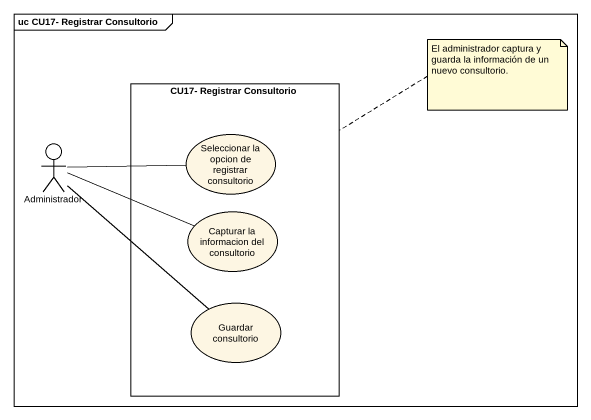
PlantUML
@startuml
mainframe uc CU17- Registrar Consultorio
rectangle "CU17- Registrar Consultorio" as CU17_Registrar_Consultorio {
  usecase "Seleccionar la opcion de registrar consultorio" as Seleccionar_la_opcion_de
  usecase "Capturar la informacion del consultorio" as Capturar_la_informacion_del
  usecase "Guardar consultorio" as Guardar_consultorio
}
actor Administrador
Administrador -right- Seleccionar_la_opcion_de
Administrador -right- Capturar_la_informacion_del
Administrador -- Guardar_consultorio
note top of CU17_Registrar_Consultorio : El administrador captura y guarda la información de un nuevo consultorio.
@enduml
